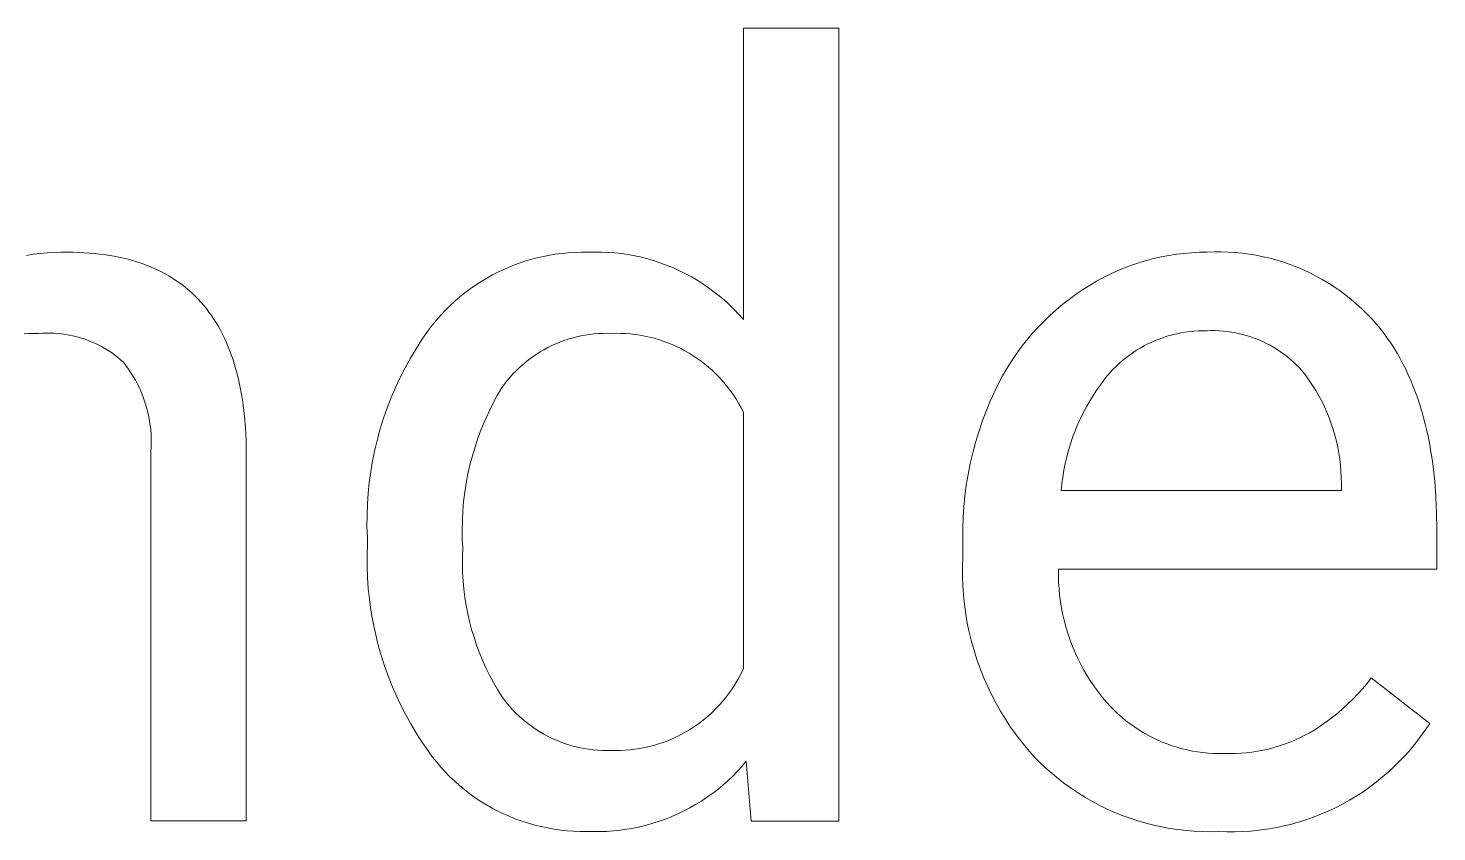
# Model space of a CAD drawing. Header units: millimetres. Extents: x -644 to 2279, y -276 to 1766.
# Drawn here: x 1445.7 to 1497.5, y -45.3 to -15.8 of the extents above; entities that cross this region are included whole.
import ezdxf

# ---------------------------------------------------------------- set-up
doc = ezdxf.new("R2010")
doc.units = ezdxf.units.MM
doc.header["$MEASUREMENT"] = 0
doc.layers.add('Domyślny', color=7, linetype='Continuous', true_color=0x000000)

msp = doc.modelspace()

# ---------------------------------------------------------------- linework, layer by layer
at = {"layer": 'Domyślny', "color": 18, "lineweight": 15, "true_color": 0x000000}
for p, q in [((1471.996, -26.476), (1471.996, -15.75)), ((1471.996, -15.75), (1475.51, -15.75)), ((1475.51, -15.75), (1475.51, -44.949)), ((1445.616, -24.119), (1445.867, -24.078)), ((1445.867, -24.078), (1446.118, -24.046)), ((1446.118, -24.046), (1446.371, -24.023)), ((1446.371, -24.023), (1446.624, -24.007)), ((1446.624, -24.007), (1446.878, -24.001)), ((1446.878, -24.001), (1447.131, -24.003)), ((1447.131, -24.003), (1447.334, -24.005)), ((1447.334, -24.005), (1447.533, -24.01)), ((1447.533, -24.01), (1447.729, -24.019)), ((1447.729, -24.019), (1447.921, -24.032)), ((1447.921, -24.032), (1448.111, -24.048)), ((1448.111, -24.048), (1448.298, -24.068)), ((1448.298, -24.068), (1448.481, -24.091)), ((1448.481, -24.091), (1448.661, -24.118)), ((1448.661, -24.118), (1448.838, -24.149)), ((1448.838, -24.149), (1449.012, -24.183)), ((1449.012, -24.183), (1449.182, -24.22)), ((1449.182, -24.22), (1449.35, -24.262)), ((1449.35, -24.262), (1449.514, -24.307)), ((1449.514, -24.307), (1449.675, -24.355)), ((1449.675, -24.355), (1449.833, -24.407)), ((1463.652, -24.44), (1463.881, -24.359)), ((1463.881, -24.359), (1464.113, -24.287)), ((1464.113, -24.287), (1464.347, -24.223)), ((1464.347, -24.223), (1464.584, -24.167)), ((1464.584, -24.167), (1464.822, -24.119)), ((1464.822, -24.119), (1465.062, -24.079)), ((1465.062, -24.079), (1465.303, -24.047)), ((1465.303, -24.047), (1465.545, -24.024)), ((1465.545, -24.024), (1465.787, -24.009)), ((1465.787, -24.009), (1466.03, -24.002)), ((1466.03, -24.002), (1466.273, -24.004)), ((1466.273, -24.004), (1466.521, -23.997)), ((1466.521, -23.997), (1466.769, -23.999)), ((1466.769, -23.999), (1467.017, -24.009)), ((1467.017, -24.009), (1467.265, -24.028)), ((1467.265, -24.028), (1467.511, -24.055)), ((1467.511, -24.055), (1467.757, -24.091)), ((1467.757, -24.091), (1468.001, -24.136)), ((1468.001, -24.136), (1468.243, -24.189)), ((1468.243, -24.189), (1468.484, -24.251)), ((1468.484, -24.251), (1468.722, -24.321)), ((1468.722, -24.321), (1468.958, -24.399)), ((1486.553, -24.389), (1486.825, -24.307)), ((1486.825, -24.307), (1487.098, -24.235)), ((1487.098, -24.235), (1487.375, -24.173)), ((1487.375, -24.173), (1487.653, -24.12)), ((1487.653, -24.12), (1487.933, -24.077)), ((1487.933, -24.077), (1488.214, -24.043)), ((1488.214, -24.043), (1488.496, -24.02)), ((1488.496, -24.02), (1488.779, -24.005)), ((1488.779, -24.005), (1489.062, -24.001)), ((1489.062, -24.001), (1489.322, -23.991)), ((1489.322, -23.991), (1489.581, -23.99)), ((1489.581, -23.99), (1489.841, -23.998)), ((1489.841, -23.998), (1490.101, -24.014)), ((1490.101, -24.014), (1490.359, -24.039)), ((1490.359, -24.039), (1490.617, -24.073)), ((1490.617, -24.073), (1490.874, -24.116)), ((1490.874, -24.116), (1491.128, -24.167)), ((1491.128, -24.167), (1491.381, -24.227)), ((1491.381, -24.227), (1491.632, -24.295)), ((1491.632, -24.295), (1491.88, -24.372)), ((1449.833, -24.407), (1449.988, -24.463)), ((1449.988, -24.463), (1450.139, -24.522)), ((1450.139, -24.522), (1450.288, -24.585)), ((1450.288, -24.585), (1450.433, -24.652)), ((1450.433, -24.652), (1450.575, -24.722)), ((1450.575, -24.722), (1450.714, -24.795)), ((1450.714, -24.795), (1450.85, -24.872)), ((1450.85, -24.872), (1450.982, -24.953)), ((1462.553, -24.955), (1462.765, -24.837)), ((1462.765, -24.837), (1462.982, -24.726)), ((1462.982, -24.726), (1463.202, -24.623)), ((1463.202, -24.623), (1463.425, -24.527)), ((1463.425, -24.527), (1463.652, -24.44)), ((1468.958, -24.399), (1469.19, -24.485)), ((1469.19, -24.485), (1469.42, -24.58)), ((1469.42, -24.58), (1469.646, -24.682)), ((1469.646, -24.682), (1469.868, -24.792)), ((1469.868, -24.792), (1470.087, -24.91)), ((1485.248, -24.932), (1485.501, -24.806)), ((1485.501, -24.806), (1485.759, -24.688)), ((1485.759, -24.688), (1486.02, -24.579)), ((1486.02, -24.579), (1486.285, -24.479)), ((1486.285, -24.479), (1486.553, -24.389)), ((1491.88, -24.372), (1492.126, -24.457)), ((1492.126, -24.457), (1492.369, -24.551)), ((1492.369, -24.551), (1492.608, -24.652)), ((1492.608, -24.652), (1492.844, -24.762)), ((1492.844, -24.762), (1493.075, -24.879)), ((1493.075, -24.879), (1493.303, -25.004)), ((1450.982, -24.953), (1451.112, -25.038)), ((1451.112, -25.038), (1451.238, -25.126)), ((1451.238, -25.126), (1451.361, -25.217)), ((1451.361, -25.217), (1451.481, -25.313)), ((1451.481, -25.313), (1451.598, -25.411)), ((1461.747, -25.497), (1461.942, -25.351)), ((1461.942, -25.351), (1462.141, -25.212)), ((1462.141, -25.212), (1462.345, -25.08)), ((1462.345, -25.08), (1462.553, -24.955)), ((1470.087, -24.91), (1470.301, -25.036)), ((1470.301, -25.036), (1470.51, -25.168)), ((1470.51, -25.168), (1470.715, -25.309)), ((1470.715, -25.309), (1470.915, -25.456)), ((1484.255, -25.54), (1484.517, -25.364)), ((1484.517, -25.364), (1484.755, -25.212)), ((1484.755, -25.212), (1484.999, -25.068)), ((1484.999, -25.068), (1485.248, -24.932)), ((1493.303, -25.004), (1493.527, -25.137)), ((1493.527, -25.137), (1493.745, -25.278)), ((1493.745, -25.278), (1493.959, -25.425)), ((1451.598, -25.411), (1451.711, -25.514)), ((1451.711, -25.514), (1451.822, -25.62)), ((1451.822, -25.62), (1451.929, -25.729)), ((1451.929, -25.729), (1452.033, -25.843)), ((1452.033, -25.843), (1452.134, -25.959)), ((1461.196, -25.974), (1461.374, -25.809)), ((1461.374, -25.809), (1461.558, -25.65)), ((1461.558, -25.65), (1461.747, -25.497)), ((1470.915, -25.456), (1471.11, -25.61)), ((1471.11, -25.61), (1471.299, -25.77)), ((1471.299, -25.77), (1471.482, -25.938)), ((1483.51, -26.122), (1483.752, -25.92)), ((1483.752, -25.92), (1484, -25.725)), ((1484, -25.725), (1484.255, -25.54)), ((1493.959, -25.425), (1494.168, -25.58)), ((1494.168, -25.58), (1494.372, -25.742)), ((1494.372, -25.742), (1494.569, -25.91)), ((1494.569, -25.91), (1494.761, -26.086)), ((1452.134, -25.959), (1452.232, -26.08)), ((1452.232, -26.08), (1452.326, -26.204)), ((1452.326, -26.204), (1452.418, -26.331)), ((1452.418, -26.331), (1452.506, -26.462)), ((1460.696, -26.504), (1460.857, -26.322)), ((1460.857, -26.322), (1461.023, -26.145)), ((1461.023, -26.145), (1461.196, -25.974)), ((1471.482, -25.938), (1471.66, -26.111)), ((1471.66, -26.111), (1471.831, -26.291)), ((1471.831, -26.291), (1471.996, -26.476)), ((1483.049, -26.552), (1483.275, -26.333)), ((1483.275, -26.333), (1483.51, -26.122)), ((1494.761, -26.086), (1494.948, -26.267)), ((1494.948, -26.267), (1495.127, -26.455)), ((1452.506, -26.462), (1452.591, -26.597)), ((1452.591, -26.597), (1452.673, -26.735)), ((1452.673, -26.735), (1452.752, -26.877)), ((1452.752, -26.877), (1452.828, -27.023)), ((1460.165, -27.218), (1460.394, -26.885)), ((1460.394, -26.885), (1460.542, -26.692)), ((1460.542, -26.692), (1460.696, -26.504)), ((1482.618, -27.013), (1482.829, -26.779)), ((1482.829, -26.779), (1483.049, -26.552)), ((1488.262, -26.945), (1488.103, -26.972)), ((1488.421, -26.923), (1488.262, -26.945)), ((1488.581, -26.907), (1488.421, -26.923)), ((1488.741, -26.897), (1488.581, -26.907)), ((1488.901, -26.891), (1488.741, -26.897)), ((1489.062, -26.892), (1488.901, -26.891)), ((1489.212, -26.888), (1489.062, -26.892)), ((1489.363, -26.889), (1489.212, -26.888)), ((1489.514, -26.895), (1489.363, -26.889)), ((1489.664, -26.906), (1489.514, -26.895)), ((1489.814, -26.923), (1489.664, -26.906)), ((1489.963, -26.944), (1489.814, -26.923)), ((1490.111, -26.971), (1489.963, -26.944)), ((1495.127, -26.455), (1495.301, -26.648)), ((1495.301, -26.648), (1495.437, -26.816)), ((1495.437, -26.816), (1495.569, -26.988)), ((1445.707, -26.996), (1445.531, -27.008)), ((1445.884, -26.991), (1445.707, -26.996)), ((1446.061, -26.991), (1445.884, -26.991)), ((1446.201, -26.982), (1446.061, -26.991)), ((1446.342, -26.977), (1446.201, -26.982)), ((1446.483, -26.978), (1446.342, -26.977)), ((1446.624, -26.983), (1446.483, -26.978)), ((1446.765, -26.993), (1446.624, -26.983)), ((1446.905, -27.008), (1446.765, -26.993)), ((1447.045, -27.027), (1446.905, -27.008)), ((1447.184, -27.052), (1447.045, -27.027)), ((1447.322, -27.081), (1447.184, -27.052)), ((1447.459, -27.115), (1447.322, -27.081)), ((1447.594, -27.153), (1447.459, -27.115)), ((1447.729, -27.196), (1447.594, -27.153)), ((1447.861, -27.244), (1447.729, -27.196)), ((1447.992, -27.296), (1447.861, -27.244)), ((1448.121, -27.353), (1447.992, -27.296)), ((1448.248, -27.414), (1448.121, -27.353)), ((1448.373, -27.48), (1448.248, -27.414)), ((1452.828, -27.023), (1452.901, -27.172)), ((1452.901, -27.172), (1452.97, -27.325)), ((1452.97, -27.325), (1453.036, -27.481)), ((1459.947, -27.558), (1460.165, -27.218)), ((1464.944, -27.442), (1464.799, -27.514)), ((1465.091, -27.376), (1464.944, -27.442)), ((1465.24, -27.314), (1465.091, -27.376)), ((1465.392, -27.258), (1465.24, -27.314)), ((1465.545, -27.206), (1465.392, -27.258)), ((1465.7, -27.161), (1465.545, -27.206)), ((1465.857, -27.12), (1465.7, -27.161)), ((1466.014, -27.085), (1465.857, -27.12)), ((1466.173, -27.055), (1466.014, -27.085)), ((1466.333, -27.031), (1466.173, -27.055)), ((1466.494, -27.012), (1466.333, -27.031)), ((1466.655, -26.999), (1466.494, -27.012)), ((1466.816, -26.991), (1466.655, -26.999)), ((1466.978, -26.989), (1466.816, -26.991)), ((1467.139, -26.992), (1466.978, -26.989)), ((1467.315, -26.988), (1467.139, -26.992)), ((1467.491, -26.99), (1467.315, -26.988)), ((1467.667, -26.998), (1467.491, -26.99)), ((1467.843, -27.011), (1467.667, -26.998)), ((1468.018, -27.031), (1467.843, -27.011)), ((1468.192, -27.057), (1468.018, -27.031)), ((1468.365, -27.088), (1468.192, -27.057)), ((1468.537, -27.126), (1468.365, -27.088)), ((1468.708, -27.169), (1468.537, -27.126)), ((1468.877, -27.218), (1468.708, -27.169)), ((1469.044, -27.273), (1468.877, -27.218)), ((1469.209, -27.334), (1469.044, -27.273)), ((1469.372, -27.4), (1469.209, -27.334)), ((1469.533, -27.472), (1469.372, -27.4)), ((1469.691, -27.549), (1469.533, -27.472)), ((1482.221, -27.503), (1482.415, -27.255)), ((1482.415, -27.255), (1482.618, -27.013)), ((1486.746, -27.452), (1486.606, -27.531)), ((1486.889, -27.379), (1486.746, -27.452)), ((1487.034, -27.31), (1486.889, -27.379)), ((1487.182, -27.246), (1487.034, -27.31)), ((1487.331, -27.187), (1487.182, -27.246)), ((1487.482, -27.134), (1487.331, -27.187)), ((1487.635, -27.085), (1487.482, -27.134)), ((1487.79, -27.042), (1487.635, -27.085)), ((1487.946, -27.004), (1487.79, -27.042)), ((1488.103, -26.972), (1487.946, -27.004)), ((1490.258, -27.002), (1490.111, -26.971)), ((1490.404, -27.039), (1490.258, -27.002)), ((1490.549, -27.08), (1490.404, -27.039)), ((1490.693, -27.126), (1490.549, -27.08)), ((1490.834, -27.178), (1490.693, -27.126)), ((1490.974, -27.234), (1490.834, -27.178)), ((1491.112, -27.295), (1490.974, -27.234)), ((1491.248, -27.36), (1491.112, -27.295)), ((1491.381, -27.43), (1491.248, -27.36)), ((1491.512, -27.504), (1491.381, -27.43)), ((1495.569, -26.988), (1495.697, -27.164)), ((1495.697, -27.164), (1495.821, -27.344)), ((1495.821, -27.344), (1495.94, -27.529)), ((1448.496, -27.55), (1448.373, -27.48)), ((1448.616, -27.623), (1448.496, -27.55)), ((1448.734, -27.701), (1448.616, -27.623)), ((1448.848, -27.783), (1448.734, -27.701)), ((1448.96, -27.869), (1448.848, -27.783)), ((1449.069, -27.959), (1448.96, -27.869)), ((1449.175, -28.052), (1449.069, -27.959)), ((1453.036, -27.481), (1453.099, -27.641)), ((1453.099, -27.641), (1453.159, -27.804)), ((1453.159, -27.804), (1453.216, -27.971)), ((1453.216, -27.971), (1453.27, -28.142)), ((1459.545, -28.259), (1459.74, -27.905)), ((1459.74, -27.905), (1459.947, -27.558)), ((1464.116, -27.945), (1463.989, -28.045)), ((1464.247, -27.849), (1464.116, -27.945)), ((1464.38, -27.759), (1464.247, -27.849)), ((1464.517, -27.672), (1464.38, -27.759)), ((1464.657, -27.591), (1464.517, -27.672)), ((1464.799, -27.514), (1464.657, -27.591)), ((1469.847, -27.631), (1469.691, -27.549)), ((1470, -27.719), (1469.847, -27.631)), ((1470.149, -27.812), (1470, -27.719)), ((1470.296, -27.91), (1470.149, -27.812)), ((1470.438, -28.012), (1470.296, -27.91)), ((1481.859, -28.019), (1482.035, -27.758)), ((1482.035, -27.758), (1482.221, -27.503)), ((1485.951, -27.993), (1485.83, -28.099)), ((1486.076, -27.892), (1485.951, -27.993)), ((1486.204, -27.795), (1486.076, -27.892)), ((1486.335, -27.702), (1486.204, -27.795)), ((1486.469, -27.614), (1486.335, -27.702)), ((1486.606, -27.531), (1486.469, -27.614)), ((1491.64, -27.583), (1491.512, -27.504)), ((1491.766, -27.667), (1491.64, -27.583)), ((1491.889, -27.754), (1491.766, -27.667)), ((1492.008, -27.846), (1491.889, -27.754)), ((1492.125, -27.941), (1492.008, -27.846)), ((1492.238, -28.041), (1492.125, -27.941)), ((1495.94, -27.529), (1496.055, -27.719)), ((1496.055, -27.719), (1496.165, -27.912)), ((1496.165, -27.912), (1496.272, -28.111)), ((1449.273, -28.179), (1449.175, -28.052)), ((1449.367, -28.309), (1449.273, -28.179)), ((1449.456, -28.442), (1449.367, -28.309)), ((1449.541, -28.578), (1449.456, -28.442)), ((1453.27, -28.142), (1453.32, -28.316)), ((1453.32, -28.316), (1453.368, -28.494)), ((1453.368, -28.494), (1453.412, -28.676)), ((1459.362, -28.619), (1459.545, -28.259)), ((1463.517, -28.486), (1463.409, -28.606)), ((1463.629, -28.369), (1463.517, -28.486)), ((1463.745, -28.257), (1463.629, -28.369)), ((1463.865, -28.149), (1463.745, -28.257)), ((1463.989, -28.045), (1463.865, -28.149)), ((1470.578, -28.12), (1470.438, -28.012)), ((1470.713, -28.232), (1470.578, -28.12)), ((1470.845, -28.349), (1470.713, -28.232)), ((1470.973, -28.47), (1470.845, -28.349)), ((1471.096, -28.596), (1470.973, -28.47)), ((1481.533, -28.559), (1481.691, -28.286)), ((1481.691, -28.286), (1481.859, -28.019)), ((1485.49, -28.439), (1485.33, -28.633)), ((1485.599, -28.322), (1485.49, -28.439)), ((1485.713, -28.208), (1485.599, -28.322)), ((1485.83, -28.099), (1485.713, -28.208)), ((1492.347, -28.144), (1492.238, -28.041)), ((1492.454, -28.251), (1492.347, -28.144)), ((1492.556, -28.361), (1492.454, -28.251)), ((1492.693, -28.539), (1492.556, -28.361)), ((1496.272, -28.111), (1496.373, -28.313)), ((1496.373, -28.313), (1496.471, -28.52)), ((1449.62, -28.717), (1449.541, -28.578)), ((1449.696, -28.858), (1449.62, -28.717)), ((1449.766, -29.002), (1449.696, -28.858)), ((1449.831, -29.149), (1449.766, -29.002)), ((1453.412, -28.676), (1453.453, -28.861)), ((1453.453, -28.861), (1453.491, -29.049)), ((1459.032, -29.357), (1459.191, -28.986)), ((1459.191, -28.986), (1459.362, -28.619)), ((1463.11, -28.987), (1462.937, -29.284)), ((1463.205, -28.857), (1463.11, -28.987)), ((1463.305, -28.73), (1463.205, -28.857)), ((1463.409, -28.606), (1463.305, -28.73)), ((1471.215, -28.725), (1471.096, -28.596)), ((1471.33, -28.859), (1471.215, -28.725)), ((1471.44, -28.997), (1471.33, -28.859)), ((1471.545, -29.138), (1471.44, -28.997)), ((1481.246, -29.121), (1481.385, -28.837)), ((1481.385, -28.837), (1481.533, -28.559)), ((1485.177, -28.832), (1485.03, -29.036)), ((1485.33, -28.633), (1485.177, -28.832)), ((1492.823, -28.722), (1492.693, -28.539)), ((1492.948, -28.908), (1492.823, -28.722)), ((1493.066, -29.099), (1492.948, -28.908)), ((1496.471, -28.52), (1496.564, -28.732)), ((1496.564, -28.732), (1496.653, -28.948)), ((1496.653, -28.948), (1496.737, -29.168)), ((1449.891, -29.297), (1449.831, -29.149)), ((1449.946, -29.448), (1449.891, -29.297)), ((1449.996, -29.6), (1449.946, -29.448)), ((1453.491, -29.049), (1453.526, -29.241)), ((1453.526, -29.241), (1453.557, -29.437)), ((1453.557, -29.437), (1453.586, -29.637)), ((1458.886, -29.734), (1459.032, -29.357)), ((1462.937, -29.284), (1462.774, -29.586)), ((1471.645, -29.282), (1471.545, -29.138)), ((1471.741, -29.43), (1471.645, -29.282)), ((1471.831, -29.581), (1471.741, -29.43)), ((1480.927, -29.861), (1481.081, -29.488)), ((1481.081, -29.488), (1481.246, -29.121)), ((1484.758, -29.459), (1484.632, -29.676)), ((1484.89, -29.245), (1484.758, -29.459)), ((1485.03, -29.036), (1484.89, -29.245)), ((1493.177, -29.294), (1493.066, -29.099)), ((1493.282, -29.492), (1493.177, -29.294)), ((1493.38, -29.693), (1493.282, -29.492)), ((1496.737, -29.168), (1496.818, -29.393)), ((1496.818, -29.393), (1496.893, -29.623)), ((1450.04, -29.754), (1449.996, -29.6)), ((1450.079, -29.909), (1450.04, -29.754)), ((1450.113, -30.066), (1450.079, -29.909)), ((1450.141, -30.224), (1450.113, -30.066)), ((1453.586, -29.637), (1453.634, -30.046)), ((1453.634, -30.046), (1453.669, -30.47)), ((1458.753, -30.116), (1458.886, -29.734)), ((1462.622, -29.893), (1462.48, -30.206)), ((1462.774, -29.586), (1462.622, -29.893)), ((1471.916, -29.736), (1471.831, -29.581)), ((1471.996, -29.892), (1471.916, -29.736)), ((1471.996, -39.343), (1471.996, -29.892)), ((1480.786, -30.239), (1480.927, -29.861)), ((1484.514, -29.898), (1484.403, -30.123)), ((1484.632, -29.676), (1484.514, -29.898)), ((1493.472, -29.898), (1493.38, -29.693)), ((1493.556, -30.106), (1493.472, -29.898)), ((1496.893, -29.623), (1496.965, -29.857)), ((1496.965, -29.857), (1497.032, -30.095)), ((1450.164, -30.382), (1450.141, -30.224)), ((1450.182, -30.542), (1450.164, -30.382)), ((1450.194, -30.701), (1450.182, -30.542)), ((1453.669, -30.47), (1453.691, -30.908)), ((1458.525, -30.891), (1458.632, -30.502)), ((1458.632, -30.502), (1458.753, -30.116)), ((1462.349, -30.523), (1462.228, -30.844)), ((1462.48, -30.206), (1462.349, -30.523)), ((1480.657, -30.62), (1480.786, -30.239)), ((1484.203, -30.584), (1484.115, -30.82)), ((1484.299, -30.352), (1484.203, -30.584)), ((1484.403, -30.123), (1484.299, -30.352)), ((1493.634, -30.316), (1493.556, -30.106)), ((1493.704, -30.529), (1493.634, -30.316)), ((1493.767, -30.745), (1493.704, -30.529)), ((1497.032, -30.095), (1497.095, -30.338)), ((1497.095, -30.338), (1497.154, -30.585)), ((1497.154, -30.585), (1497.208, -30.837)), ((1450.201, -30.861), (1450.194, -30.701)), ((1450.197, -31.182), (1450.202, -31.022)), ((1450.202, -31.022), (1450.201, -30.861)), ((1453.691, -30.908), (1453.701, -31.361)), ((1458.43, -31.284), (1458.525, -30.891)), ((1462.228, -30.844), (1462.119, -31.169)), ((1480.437, -31.396), (1480.541, -31.006)), ((1480.541, -31.006), (1480.657, -30.62)), ((1484.035, -31.058), (1483.963, -31.298)), ((1484.115, -30.82), (1484.035, -31.058)), ((1493.823, -30.962), (1493.767, -30.745)), ((1493.872, -31.181), (1493.823, -30.962)), ((1497.208, -30.837), (1497.258, -31.093)), ((1497.258, -31.093), (1497.303, -31.354)), ((1450.187, -31.342), (1450.197, -31.182)), ((1450.187, -44.948), (1450.187, -31.342)), ((1453.701, -31.361), (1453.701, -44.948)), ((1458.349, -31.68), (1458.43, -31.284)), ((1462.021, -31.498), (1461.934, -31.83)), ((1462.119, -31.169), (1462.021, -31.498)), ((1480.346, -31.788), (1480.437, -31.396)), ((1483.898, -31.541), (1483.842, -31.786)), ((1483.963, -31.298), (1483.898, -31.541)), ((1493.913, -31.401), (1493.872, -31.181)), ((1493.946, -31.623), (1493.913, -31.401)), ((1493.973, -31.846), (1493.946, -31.623)), ((1497.303, -31.354), (1497.344, -31.619)), ((1497.344, -31.619), (1497.381, -31.889)), ((1458.227, -32.479), (1458.281, -32.078)), ((1458.281, -32.078), (1458.349, -31.68)), ((1461.934, -31.83), (1461.858, -32.165)), ((1480.267, -32.184), (1480.346, -31.788)), ((1483.794, -32.033), (1483.754, -32.281)), ((1483.842, -31.786), (1483.794, -32.033)), ((1493.991, -32.069), (1493.973, -31.846)), ((1494.002, -32.293), (1493.991, -32.069)), ((1497.381, -31.889), (1497.442, -32.442)), ((1458.185, -32.881), (1458.227, -32.479)), ((1461.794, -32.502), (1461.742, -32.841)), ((1461.858, -32.165), (1461.794, -32.502)), ((1480.149, -32.981), (1480.202, -32.582)), ((1480.202, -32.582), (1480.267, -32.184)), ((1483.722, -32.53), (1483.699, -32.78)), ((1483.754, -32.281), (1483.722, -32.53)), ((1494.006, -32.517), (1494.002, -32.293)), ((1494.006, -32.78), (1494.006, -32.517)), ((1497.442, -32.442), (1497.485, -33.014)), ((1458.158, -33.284), (1458.185, -32.881)), ((1461.7, -33.182), (1461.671, -33.524)), ((1461.742, -32.841), (1461.7, -33.182)), ((1480.109, -33.382), (1480.149, -32.981)), ((1483.699, -32.78), (1494.006, -32.78)), ((1497.485, -33.014), (1497.511, -33.603)), ((1458.143, -34.092), (1458.144, -33.688)), ((1458.144, -33.688), (1458.158, -33.284)), ((1461.671, -33.524), (1461.653, -33.866)), ((1480.083, -33.785), (1480.109, -33.382)), ((1497.511, -33.603), (1497.52, -34.211)), ((1458.156, -34.496), (1458.143, -34.092)), ((1461.653, -33.866), (1461.647, -34.209)), ((1461.647, -34.209), (1461.652, -34.552)), ((1480.069, -34.187), (1480.083, -33.785)), ((1480.069, -34.591), (1480.069, -34.187)), ((1497.52, -34.211), (1497.52, -35.671)), ((1458.156, -34.759), (1458.156, -34.496)), ((1461.652, -34.552), (1461.669, -34.895)), ((1480.069, -35.233), (1480.069, -34.591)), ((1458.144, -35.165), (1458.156, -34.759)), ((1458.146, -35.57), (1458.144, -35.165)), ((1461.657, -35.198), (1461.655, -35.5)), ((1461.669, -34.895), (1461.657, -35.198)), ((1480.057, -35.581), (1480.069, -35.233)), ((1458.162, -35.976), (1458.146, -35.57)), ((1461.655, -35.5), (1461.662, -35.803)), ((1480.058, -35.929), (1480.057, -35.581)), ((1483.592, -35.671), (1483.591, -35.914)), ((1497.52, -35.671), (1483.592, -35.671)), ((1458.191, -36.38), (1458.162, -35.976)), ((1461.662, -35.803), (1461.68, -36.105)), ((1461.68, -36.105), (1461.708, -36.406)), ((1480.07, -36.277), (1480.058, -35.929)), ((1480.095, -36.624), (1480.07, -36.277)), ((1483.591, -35.914), (1483.598, -36.157)), ((1483.598, -36.157), (1483.614, -36.4)), ((1458.233, -36.784), (1458.191, -36.38)), ((1458.289, -37.186), (1458.233, -36.784)), ((1461.708, -36.406), (1461.746, -36.707)), ((1461.746, -36.707), (1461.793, -37.006)), ((1480.131, -36.971), (1480.095, -36.624)), ((1483.614, -36.4), (1483.637, -36.641)), ((1483.637, -36.641), (1483.669, -36.882)), ((1458.358, -37.586), (1458.289, -37.186)), ((1461.793, -37.006), (1461.851, -37.303)), ((1461.851, -37.303), (1461.918, -37.598)), ((1480.179, -37.316), (1480.131, -36.971)), ((1480.239, -37.659), (1480.179, -37.316)), ((1483.669, -36.882), (1483.708, -37.122)), ((1483.708, -37.122), (1483.756, -37.361)), ((1458.44, -37.983), (1458.358, -37.586)), ((1461.918, -37.598), (1461.995, -37.89)), ((1480.31, -37.999), (1480.239, -37.659)), ((1483.756, -37.361), (1483.812, -37.597)), ((1483.812, -37.597), (1483.875, -37.832)), ((1483.875, -37.832), (1483.946, -38.064)), ((1458.535, -38.378), (1458.44, -37.983)), ((1461.995, -37.89), (1462.082, -38.18)), ((1462.082, -38.18), (1462.178, -38.467)), ((1480.393, -38.338), (1480.31, -37.999)), ((1480.488, -38.673), (1480.393, -38.338)), ((1483.946, -38.064), (1484.025, -38.294)), ((1484.025, -38.294), (1484.112, -38.521)), ((1458.644, -38.768), (1458.535, -38.378)), ((1458.765, -39.156), (1458.644, -38.768)), ((1462.178, -38.467), (1462.284, -38.751)), ((1462.284, -38.751), (1462.399, -39.031)), ((1480.594, -39.004), (1480.488, -38.673)), ((1484.112, -38.521), (1484.206, -38.745)), ((1484.206, -38.745), (1484.308, -38.966)), ((1458.9, -39.539), (1458.765, -39.156)), ((1462.399, -39.031), (1462.523, -39.307)), ((1462.523, -39.307), (1462.657, -39.579)), ((1471.919, -39.505), (1471.996, -39.343)), ((1480.711, -39.332), (1480.594, -39.004)), ((1480.839, -39.656), (1480.711, -39.332)), ((1484.308, -38.966), (1484.417, -39.183)), ((1484.417, -39.183), (1484.533, -39.397)), ((1484.533, -39.397), (1484.656, -39.607)), ((1459.047, -39.917), (1458.9, -39.539)), ((1459.206, -40.29), (1459.047, -39.917)), ((1462.657, -39.579), (1462.799, -39.846)), ((1462.799, -39.846), (1462.95, -40.108)), ((1471.654, -39.972), (1471.748, -39.819)), ((1471.748, -39.819), (1471.836, -39.663)), ((1471.836, -39.663), (1471.919, -39.505)), ((1480.979, -39.975), (1480.839, -39.656)), ((1484.656, -39.607), (1484.786, -39.812)), ((1484.786, -39.812), (1484.923, -40.013)), ((1494.787, -40.076), (1494.95, -39.881)), ((1494.95, -39.881), (1495.106, -39.681)), ((1495.106, -39.681), (1497.257, -41.355)), ((1459.378, -40.658), (1459.206, -40.29)), ((1462.95, -40.108), (1463.11, -40.365)), ((1463.11, -40.365), (1463.205, -40.494)), ((1471.229, -40.547), (1471.343, -40.409)), ((1471.343, -40.409), (1471.452, -40.267)), ((1471.452, -40.267), (1471.556, -40.121)), ((1471.556, -40.121), (1471.654, -39.972)), ((1481.129, -40.289), (1480.979, -39.975)), ((1481.29, -40.598), (1481.129, -40.289)), ((1484.923, -40.013), (1485.067, -40.209)), ((1485.067, -40.209), (1485.217, -40.4)), ((1485.217, -40.4), (1485.373, -40.586)), ((1494.443, -40.449), (1494.618, -40.265)), ((1494.618, -40.265), (1494.787, -40.076)), ((1459.561, -41.019), (1459.378, -40.658)), ((1463.205, -40.494), (1463.304, -40.62)), ((1463.304, -40.62), (1463.408, -40.743)), ((1463.408, -40.743), (1463.516, -40.861)), ((1463.516, -40.861), (1463.627, -40.977)), ((1470.728, -41.057), (1470.86, -40.936)), ((1470.86, -40.936), (1470.987, -40.811)), ((1470.987, -40.811), (1471.11, -40.681)), ((1471.11, -40.681), (1471.229, -40.547)), ((1481.461, -40.901), (1481.29, -40.598)), ((1481.643, -41.198), (1481.461, -40.901)), ((1485.373, -40.586), (1485.504, -40.729)), ((1485.504, -40.729), (1485.64, -40.868)), ((1485.64, -40.868), (1485.781, -41.001)), ((1493.884, -40.965), (1494.076, -40.799)), ((1494.076, -40.799), (1494.262, -40.627)), ((1494.262, -40.627), (1494.443, -40.449)), ((1459.757, -41.375), (1459.561, -41.019)), ((1459.965, -41.723), (1459.757, -41.375)), ((1463.627, -40.977), (1463.743, -41.088)), ((1463.743, -41.088), (1463.862, -41.195)), ((1463.862, -41.195), (1463.985, -41.298)), ((1463.985, -41.298), (1464.111, -41.397)), ((1464.111, -41.397), (1464.241, -41.492)), ((1470.161, -41.494), (1470.308, -41.392)), ((1470.308, -41.392), (1470.452, -41.285)), ((1470.452, -41.285), (1470.592, -41.174)), ((1470.592, -41.174), (1470.728, -41.057)), ((1481.834, -41.489), (1481.643, -41.198)), ((1485.781, -41.001), (1485.927, -41.13)), ((1485.927, -41.13), (1486.076, -41.254)), ((1486.076, -41.254), (1486.231, -41.372)), ((1486.231, -41.372), (1486.389, -41.485)), ((1493.064, -41.563), (1493.276, -41.424)), ((1493.276, -41.424), (1493.484, -41.277)), ((1493.484, -41.277), (1493.686, -41.124)), ((1493.686, -41.124), (1493.884, -40.965)), ((1497.257, -41.355), (1497.094, -41.601)), ((1460.184, -42.065), (1459.965, -41.723)), ((1464.241, -41.492), (1464.373, -41.582)), ((1464.373, -41.582), (1464.509, -41.668)), ((1464.509, -41.668), (1464.648, -41.748)), ((1464.648, -41.748), (1464.789, -41.825)), ((1464.789, -41.825), (1464.932, -41.896)), ((1464.932, -41.896), (1465.078, -41.962)), ((1465.078, -41.962), (1465.227, -42.024)), ((1469.044, -42.054), (1469.212, -41.991)), ((1469.212, -41.991), (1469.377, -41.922)), ((1469.377, -41.922), (1469.539, -41.847)), ((1469.539, -41.847), (1469.699, -41.767)), ((1469.699, -41.767), (1469.856, -41.681)), ((1469.856, -41.681), (1470.01, -41.59)), ((1470.01, -41.59), (1470.161, -41.494)), ((1482.036, -41.773), (1481.834, -41.489)), ((1482.247, -42.05), (1482.036, -41.773)), ((1486.389, -41.485), (1486.55, -41.592)), ((1486.55, -41.592), (1486.716, -41.693)), ((1486.716, -41.693), (1486.885, -41.789)), ((1486.885, -41.789), (1487.057, -41.879)), ((1487.057, -41.879), (1487.232, -41.963)), ((1487.232, -41.963), (1487.41, -42.04)), ((1492.104, -42.048), (1492.294, -41.97)), ((1492.294, -41.97), (1492.482, -41.885)), ((1492.482, -41.885), (1492.667, -41.793)), ((1492.667, -41.793), (1492.848, -41.696)), ((1492.848, -41.696), (1493.064, -41.563)), ((1496.923, -41.841), (1496.744, -42.075)), ((1497.094, -41.601), (1496.923, -41.841)), ((1460.414, -42.399), (1460.184, -42.065)), ((1460.558, -42.594), (1460.414, -42.399)), ((1465.227, -42.024), (1465.377, -42.08)), ((1465.377, -42.08), (1465.529, -42.131)), ((1465.529, -42.131), (1465.683, -42.177)), ((1465.683, -42.177), (1465.838, -42.218)), ((1465.838, -42.218), (1465.994, -42.253)), ((1465.994, -42.253), (1466.152, -42.283)), ((1466.152, -42.283), (1466.31, -42.308)), ((1466.31, -42.308), (1466.469, -42.328)), ((1466.469, -42.328), (1466.629, -42.342)), ((1466.629, -42.342), (1466.789, -42.35)), ((1466.789, -42.35), (1466.95, -42.353)), ((1466.95, -42.353), (1467.11, -42.351)), ((1467.11, -42.351), (1467.289, -42.354)), ((1467.289, -42.354), (1467.468, -42.352)), ((1467.468, -42.352), (1467.647, -42.343)), ((1467.647, -42.343), (1467.825, -42.329)), ((1467.825, -42.329), (1468.003, -42.308)), ((1468.003, -42.308), (1468.18, -42.281)), ((1468.18, -42.281), (1468.355, -42.247)), ((1468.355, -42.247), (1468.53, -42.208)), ((1468.53, -42.208), (1468.703, -42.163)), ((1468.703, -42.163), (1468.875, -42.111)), ((1468.875, -42.111), (1469.044, -42.054)), ((1482.467, -42.319), (1482.247, -42.05)), ((1482.696, -42.581), (1482.467, -42.319)), ((1487.41, -42.04), (1487.591, -42.112)), ((1487.591, -42.112), (1487.774, -42.176)), ((1487.774, -42.176), (1487.959, -42.235)), ((1487.959, -42.235), (1488.146, -42.287)), ((1488.146, -42.287), (1488.335, -42.333)), ((1488.335, -42.333), (1488.525, -42.372)), ((1488.525, -42.372), (1488.717, -42.404)), ((1488.717, -42.404), (1488.909, -42.43)), ((1488.909, -42.43), (1489.103, -42.448)), ((1489.103, -42.448), (1489.296, -42.461)), ((1489.296, -42.461), (1489.491, -42.466)), ((1489.491, -42.466), (1489.685, -42.465)), ((1489.685, -42.465), (1489.891, -42.468)), ((1489.891, -42.468), (1490.097, -42.465)), ((1490.097, -42.465), (1490.302, -42.454)), ((1490.302, -42.454), (1490.508, -42.437)), ((1490.508, -42.437), (1490.712, -42.412)), ((1490.712, -42.412), (1490.916, -42.381)), ((1490.916, -42.381), (1491.118, -42.342)), ((1491.118, -42.342), (1491.319, -42.297)), ((1491.319, -42.297), (1491.518, -42.245)), ((1491.518, -42.245), (1491.716, -42.186)), ((1491.716, -42.186), (1491.911, -42.121)), ((1491.911, -42.121), (1492.104, -42.048)), ((1496.557, -42.302), (1496.362, -42.524)), ((1496.744, -42.075), (1496.557, -42.302)), ((1460.708, -42.784), (1460.558, -42.594)), ((1460.865, -42.968), (1460.708, -42.784)), ((1461.029, -43.146), (1460.865, -42.968)), ((1471.943, -42.937), (1471.776, -43.118)), ((1472.103, -42.75), (1471.943, -42.937)), ((1472.278, -44.949), (1472.103, -42.75)), ((1482.909, -42.796), (1482.696, -42.581)), ((1483.129, -43.004), (1482.909, -42.796)), ((1483.356, -43.204), (1483.129, -43.004)), ((1495.95, -42.946), (1495.734, -43.146)), ((1496.16, -42.738), (1495.95, -42.946)), ((1496.362, -42.524), (1496.16, -42.738)), ((1461.198, -43.319), (1461.029, -43.146)), ((1461.373, -43.486), (1461.198, -43.319)), ((1461.554, -43.647), (1461.373, -43.486)), ((1471.425, -43.463), (1471.241, -43.626)), ((1471.604, -43.294), (1471.425, -43.463)), ((1471.776, -43.118), (1471.604, -43.294)), ((1483.59, -43.396), (1483.356, -43.204)), ((1483.83, -43.58), (1483.59, -43.396)), ((1495.282, -43.524), (1495.046, -43.701)), ((1495.511, -43.339), (1495.282, -43.524)), ((1495.734, -43.146), (1495.511, -43.339)), ((1461.741, -43.802), (1461.554, -43.647)), ((1461.933, -43.949), (1461.741, -43.802)), ((1462.129, -44.091), (1461.933, -43.949)), ((1470.855, -43.933), (1470.655, -44.076)), ((1471.051, -43.783), (1470.855, -43.933)), ((1471.241, -43.626), (1471.051, -43.783)), ((1484.076, -43.756), (1483.83, -43.58)), ((1484.327, -43.924), (1484.076, -43.756)), ((1484.585, -44.083), (1484.327, -43.924)), ((1494.557, -44.03), (1494.305, -44.183)), ((1494.804, -43.87), (1494.557, -44.03)), ((1495.046, -43.701), (1494.804, -43.87)), ((1462.331, -44.225), (1462.129, -44.091)), ((1462.537, -44.352), (1462.331, -44.225)), ((1462.747, -44.472), (1462.537, -44.352)), ((1462.961, -44.584), (1462.747, -44.472)), ((1463.179, -44.689), (1462.961, -44.584)), ((1469.808, -44.578), (1469.587, -44.684)), ((1470.026, -44.463), (1469.808, -44.578)), ((1470.24, -44.342), (1470.026, -44.463)), ((1470.45, -44.212), (1470.24, -44.342)), ((1470.655, -44.076), (1470.45, -44.212)), ((1484.847, -44.233), (1484.585, -44.083)), ((1485.115, -44.375), (1484.847, -44.233)), ((1485.387, -44.507), (1485.115, -44.375)), ((1485.663, -44.63), (1485.387, -44.507)), ((1493.518, -44.586), (1493.248, -44.702)), ((1493.785, -44.461), (1493.518, -44.586)), ((1494.047, -44.326), (1493.785, -44.461)), ((1494.305, -44.183), (1494.047, -44.326)), ((1453.701, -44.948), (1450.187, -44.948)), ((1463.401, -44.787), (1463.179, -44.689)), ((1463.626, -44.877), (1463.401, -44.787)), ((1463.854, -44.959), (1463.626, -44.877)), ((1464.084, -45.032), (1463.854, -44.959)), ((1464.317, -45.098), (1464.084, -45.032)), ((1464.552, -45.156), (1464.317, -45.098)), ((1468.429, -45.1), (1468.19, -45.159)), ((1468.666, -45.033), (1468.429, -45.1)), ((1468.901, -44.958), (1468.666, -45.033)), ((1469.132, -44.875), (1468.901, -44.958)), ((1469.361, -44.784), (1469.132, -44.875)), ((1469.587, -44.684), (1469.361, -44.784)), ((1475.51, -44.949), (1472.278, -44.949)), ((1485.944, -44.743), (1485.663, -44.63)), ((1486.228, -44.847), (1485.944, -44.743)), ((1486.515, -44.941), (1486.228, -44.847)), ((1486.805, -45.026), (1486.515, -44.941)), ((1487.099, -45.101), (1486.805, -45.026)), ((1487.394, -45.166), (1487.099, -45.101)), ((1492.129, -45.074), (1491.843, -45.143)), ((1492.414, -44.995), (1492.129, -45.074)), ((1492.695, -44.907), (1492.414, -44.995)), ((1492.973, -44.81), (1492.695, -44.907)), ((1493.248, -44.702), (1492.973, -44.81)), ((1464.789, -45.206), (1464.552, -45.156)), ((1465.028, -45.247), (1464.789, -45.206)), ((1465.268, -45.28), (1465.028, -45.247)), ((1465.508, -45.305), (1465.268, -45.28)), ((1465.75, -45.321), (1465.508, -45.305)), ((1465.992, -45.329), (1465.75, -45.321)), ((1466.234, -45.329), (1465.992, -45.329)), ((1466.48, -45.337), (1466.234, -45.329)), ((1466.726, -45.337), (1466.48, -45.337)), ((1466.972, -45.329), (1466.726, -45.337)), ((1467.218, -45.312), (1466.972, -45.329)), ((1467.463, -45.286), (1467.218, -45.312)), ((1467.707, -45.252), (1467.463, -45.286)), ((1467.949, -45.21), (1467.707, -45.252)), ((1468.19, -45.159), (1467.949, -45.21)), ((1487.692, -45.22), (1487.394, -45.166)), ((1487.991, -45.265), (1487.692, -45.22)), ((1488.291, -45.3), (1487.991, -45.265)), ((1488.593, -45.324), (1488.291, -45.3)), ((1488.895, -45.338), (1488.593, -45.324)), ((1489.197, -45.342), (1488.895, -45.338)), ((1489.5, -45.336), (1489.197, -45.342)), ((1489.794, -45.347), (1489.5, -45.336)), ((1490.089, -45.348), (1489.794, -45.347)), ((1490.384, -45.338), (1490.089, -45.348)), ((1490.678, -45.319), (1490.384, -45.338)), ((1490.971, -45.29), (1490.678, -45.319)), ((1491.263, -45.251), (1490.971, -45.29)), ((1491.554, -45.202), (1491.263, -45.251)), ((1491.843, -45.143), (1491.554, -45.202))]:
    msp.add_line(p, q, dxfattribs=at)

doc.saveas('drawing.dxf')
